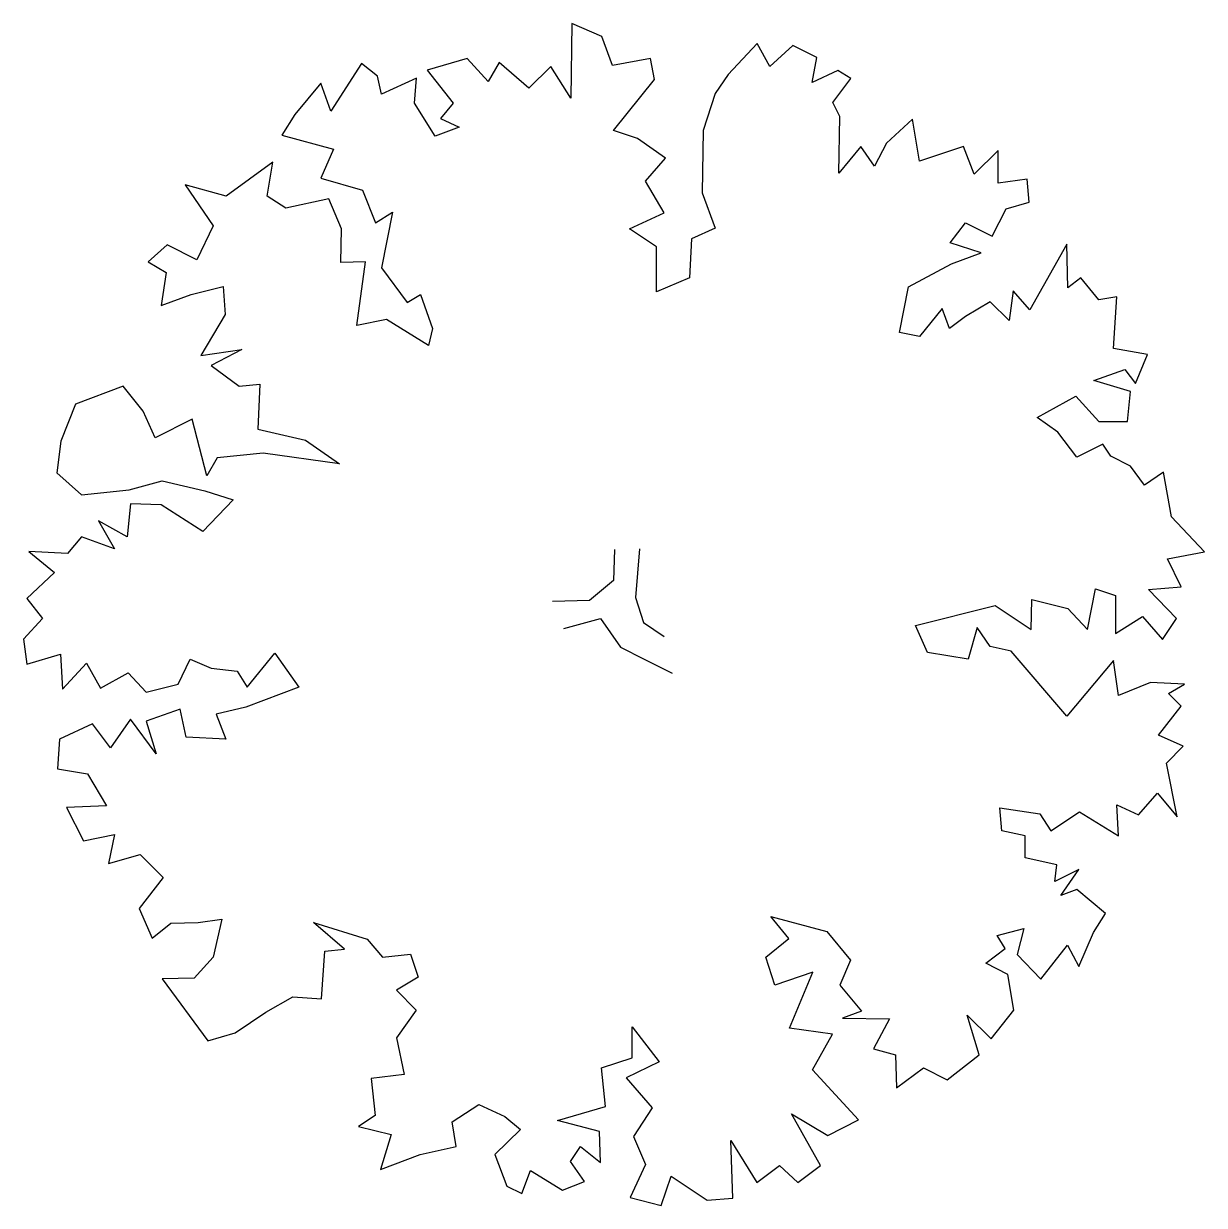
# Model space of a CAD drawing. Extents: x 224 to 1434, y 42 to 1253.
import ezdxf

# ---------------------------------------------------------------- set-up
doc = ezdxf.new("R2010")
doc.units = 0
doc.layers.get('0').update_dxf_attribs({"linetype": 'CONTINUOUS'})

msp = doc.modelspace()

# ---------------------------------------------------------------- linework, layer by layer
at = {"color": 0}
for points in [[(575.9, 314.4), (591.4, 296), (620, 298.9), (628.1, 275.5), (605.7, 262.1), (626.1, 241.7), (605.7, 213.1), (613.8, 175.5), (580, 171.4), (584.1, 133.5), (566.8, 122.4), (600.4, 114.2), (589.3, 78.3), (630.1, 93.8), (666.9, 102), (662.8, 127.3), (690.2, 144.8), (716.8, 132.6), (733.1, 119.2), (706.6, 93.8), (718.8, 61.1), (734.3, 53.8), (743.3, 77.4), (776, 57), (798.5, 66), (784.2, 86.5), (794.4, 101.9), (814.8, 85.6), (813.9, 117.1), (771, 128.5), (820.1, 142.8), (816, 182.4), (847.5, 192.6), (847.5, 224.4), (875.2, 188.6), (841.4, 172.2), (867.9, 141.6), (848.6, 112.1), (860.9, 83.5), (845.4, 49.7), (877.2, 41.5), (887.4, 71.3), (924.2, 46.8), (950.7, 48.8), (948.7, 108), (975.2, 65.1), (998.6, 82.3), (1017.2, 65.1), (1040.6, 82.3), (1010.8, 135.4), (1047.9, 113), (1079.4, 129.3), (1032.4, 180.4), (1052.9, 217.1), (1008.8, 223.2), (1032.5, 280.4), (993.7, 267.3), (984.3, 295.9), (1008, 315.1), (989.6, 337.6), (1046.8, 322.4), (1071.3, 292.7), (1060.2, 267.3), (1082.6, 240.7), (1063.1, 233.4), (1111.2, 232.6), (1094.9, 201.9), (1117.3, 195.8), (1118.2, 162), (1145.9, 182.4), (1170.4, 170.1), (1203.1, 195.8), (1190.9, 236.6), (1215.4, 212.1), (1238.7, 241.6), (1232.6, 278.3), (1210.1, 289.7), (1229.7, 304.9), (1221.5, 318.3), (1248.9, 325.3), (1241.9, 298.7), (1266.4, 273.4), (1293.8, 308.1), (1305.2, 286.5), (1320.4, 321.2), (1332.7, 340.7), (1303.2, 365.2), (1286.9, 359.1), (1305.2, 385.7), (1280.7, 373.4), (1282.8, 390.6), (1250.1, 397.9), (1250.1, 420.4), (1226.5, 425.4), (1224.4, 449), (1265.3, 442.9), (1276.7, 425.3), (1306.1, 444.9), (1346.1, 420.4), (1344.1, 451.9), (1366.5, 441.7), (1385.8, 464.1), (1406.2, 439.6), (1395.1, 494.8), (1412.3, 512.2), (1387, 523.3), (1410.3, 553.1), (1397.2, 566.2), (1413.5, 575.6), (1378.8, 577.6), (1346.1, 564.2), (1340.9, 600.1), (1293, 542.9), (1235.9, 609.4), (1214.3, 614.4), (1201.2, 633.9), (1191.8, 601.3), (1150.1, 608.3), (1137.8, 636), (1219.5, 656.4), (1256.3, 631.9), (1257.2, 662.5), (1293.9, 653.2), (1314.3, 631.9), (1322.5, 673.6), (1342.9, 666.6), (1342.9, 627.8), (1370.6, 645), (1391.1, 621.6), (1405.4, 642.9), (1376.8, 672.7), (1410.3, 675.6), (1396, 704.2), (1434, 711.5), (1400.1, 747.1), (1392, 793.2), (1372.7, 779.8), (1358.4, 799.3), (1338, 809.5), (1329.8, 821.8), (1303.3, 808.4), (1283.8, 834), (1262.5, 849.2), (1302.1, 870.8), (1325.8, 845.1), (1355.2, 845.1), (1358.4, 875.7), (1320.5, 887.1), (1352.3, 898.2), (1363.4, 883.9), (1375.7, 913.7), (1340.9, 919.8), (1344.2, 972.9), (1325.8, 969.7), (1307.4, 992.2), (1294, 981.9), (1293.1, 1026.9), (1255.2, 959.5), (1238, 979), (1233.9, 948.4), (1214.3, 967.7), (1189, 952.5), (1172.6, 940.3), (1165.3, 960.7), (1142, 932.1), (1121.6, 936.2), (1130.6, 983.1), (1174.7, 1006.5), (1205.3, 1017.8), (1173.5, 1028.1), (1189, 1048.5), (1216.4, 1035.1), (1230.7, 1062.8), (1254.3, 1069.8), (1252.3, 1093.4), (1222.5, 1089.3), (1222.6, 1122.9), (1198, 1098.4), (1187, 1127), (1142, 1111.8), (1134.8, 1154.7), (1108.2, 1130.2), (1095.9, 1106.6), (1081.7, 1127), (1059.2, 1099.6), (1060.4, 1157.6), (1053.1, 1171.9), (1071.5, 1196.7), (1058.3, 1204.9), (1031.8, 1192.6), (1036.7, 1218), (1012.2, 1230.3), (988.6, 1209), (975.5, 1232.3), (945.7, 1200.8), (932.6, 1181.3), (920.3, 1143.3), (919.2, 1079.2), (932.6, 1043.3), (908.1, 1032.2), (906, 992.2), (872.2, 978), (872.2, 1024), (844.8, 1042.4), (880.3, 1058.8), (861.1, 1091.4), (881.5, 1114.8), (852.9, 1135.2), (828.4, 1143.4), (870.2, 1195.6), (866.1, 1217.2), (827.3, 1209.9), (816.2, 1239.6), (785.6, 1252.8), (784.4, 1176.3), (764, 1209), (741.5, 1186.6), (710.9, 1213.1), (699.8, 1193.6), (678.2, 1217.2), (637.4, 1205), (663.9, 1171.1), (650.8, 1155.7), (670, 1146.6), (645.5, 1137.3), (624.2, 1171.1), (626.3, 1196.8), (590.4, 1180.5), (586.3, 1198.8), (570, 1212), (538.5, 1163), (528.3, 1191.6), (501.7, 1159.8), (488.3, 1138.5), (541.4, 1124.2), (528.2, 1094.4), (571.1, 1082.2), (584.3, 1048.6), (601.8, 1059.7), (590.4, 1002.5), (616.9, 966.9), (630.3, 975.1), (642.6, 940.4), (638.5, 922.9), (595.6, 949.4), (565, 943.3), (574, 1008.6), (548.7, 1007.8), (549.5, 1042.5), (536.4, 1073.1), (492.4, 1063.8), (473.1, 1076.1), (479.2, 1110.8), (431.1, 1076.1), (389.1, 1087.5), (418, 1045.4), (401.3, 1010.7), (370.7, 1026.2), (351.4, 1008.7), (369.8, 997.6), (364.6, 963.8), (395.2, 975.1), (428.2, 983.3), (430.2, 954.7), (405.4, 912.7), (447.4, 918.8), (415.9, 902.5), (444.5, 881.2), (465.8, 883.2), (463.7, 837.1), (512.7, 826), (547.4, 801.5), (469, 812.6), (422, 807.7), (411.5, 789.3), (396.3, 847.4), (358.4, 828.1), (346.2, 855.5), (325.7, 881.2), (276.7, 862.9), (261.6, 824.9), (257.5, 792.3), (282.8, 769.8), (331.9, 775), (365.7, 784.1), (409.5, 773.8), (438.3, 764.8), (407.4, 732.1), (364.5, 759.6), (333, 760.7), (329.8, 726.9), (300.3, 743.2), (316.7, 714.6), (282.8, 726.9), (268.5, 709.7), (228.9, 711.7), (255.4, 690.2), (226.8, 663.6), (243.1, 643.2), (223.6, 621.9), (226.8, 596.2), (261.5, 606.4), (263.5, 570.5), (288.1, 597.4), (302.3, 571.7), (330.9, 587.2), (349.3, 567.6), (382, 575.8), (394.2, 601.4), (415.8, 592.1), (442.4, 589.2), (452.6, 572.6), (481.2, 607.6), (505.7, 572.5), (451.4, 552.1), (420.8, 545.1), (431, 519.5), (390.1, 521.5), (384, 550.1), (349.3, 537.9), (359.5, 504.3), (333, 539.9), (312.5, 510.4), (294.2, 535), (260.3, 519.5), (258.3, 488.9), (288.9, 483.9), (308.4, 451.2), (267.6, 449.2), (284.8, 415.3), (316.6, 421.5), (310.5, 392), (343.1, 401), (366.5, 377.7), (342, 345.9), (355.4, 315.3), (374.6, 330.7), (402.4, 331.6), (426.9, 334.8), (417.8, 296), (398.3, 274.4), (365.6, 273.6), (412.5, 210.2), (440.3, 218.4), (471.8, 239.7), (499.5, 255.1), (528.9, 253.1), (532.2, 302.1), (552.6, 304.1), (520.8, 331.6), (575.9, 314.4)], [(829.2, 713.7), (828.3, 681.9), (803.8, 661.4), (765.9, 660.6)], [(854.9, 714.5), (850.8, 664.6), (859, 639), (880.3, 624.7)], [(777.3, 632.9), (814.9, 643.1), (835.3, 613.6), (859.8, 601.3), (888.4, 587)]]:
    msp.add_lwpolyline(points, dxfattribs=at)

doc.saveas('drawing.dxf')
